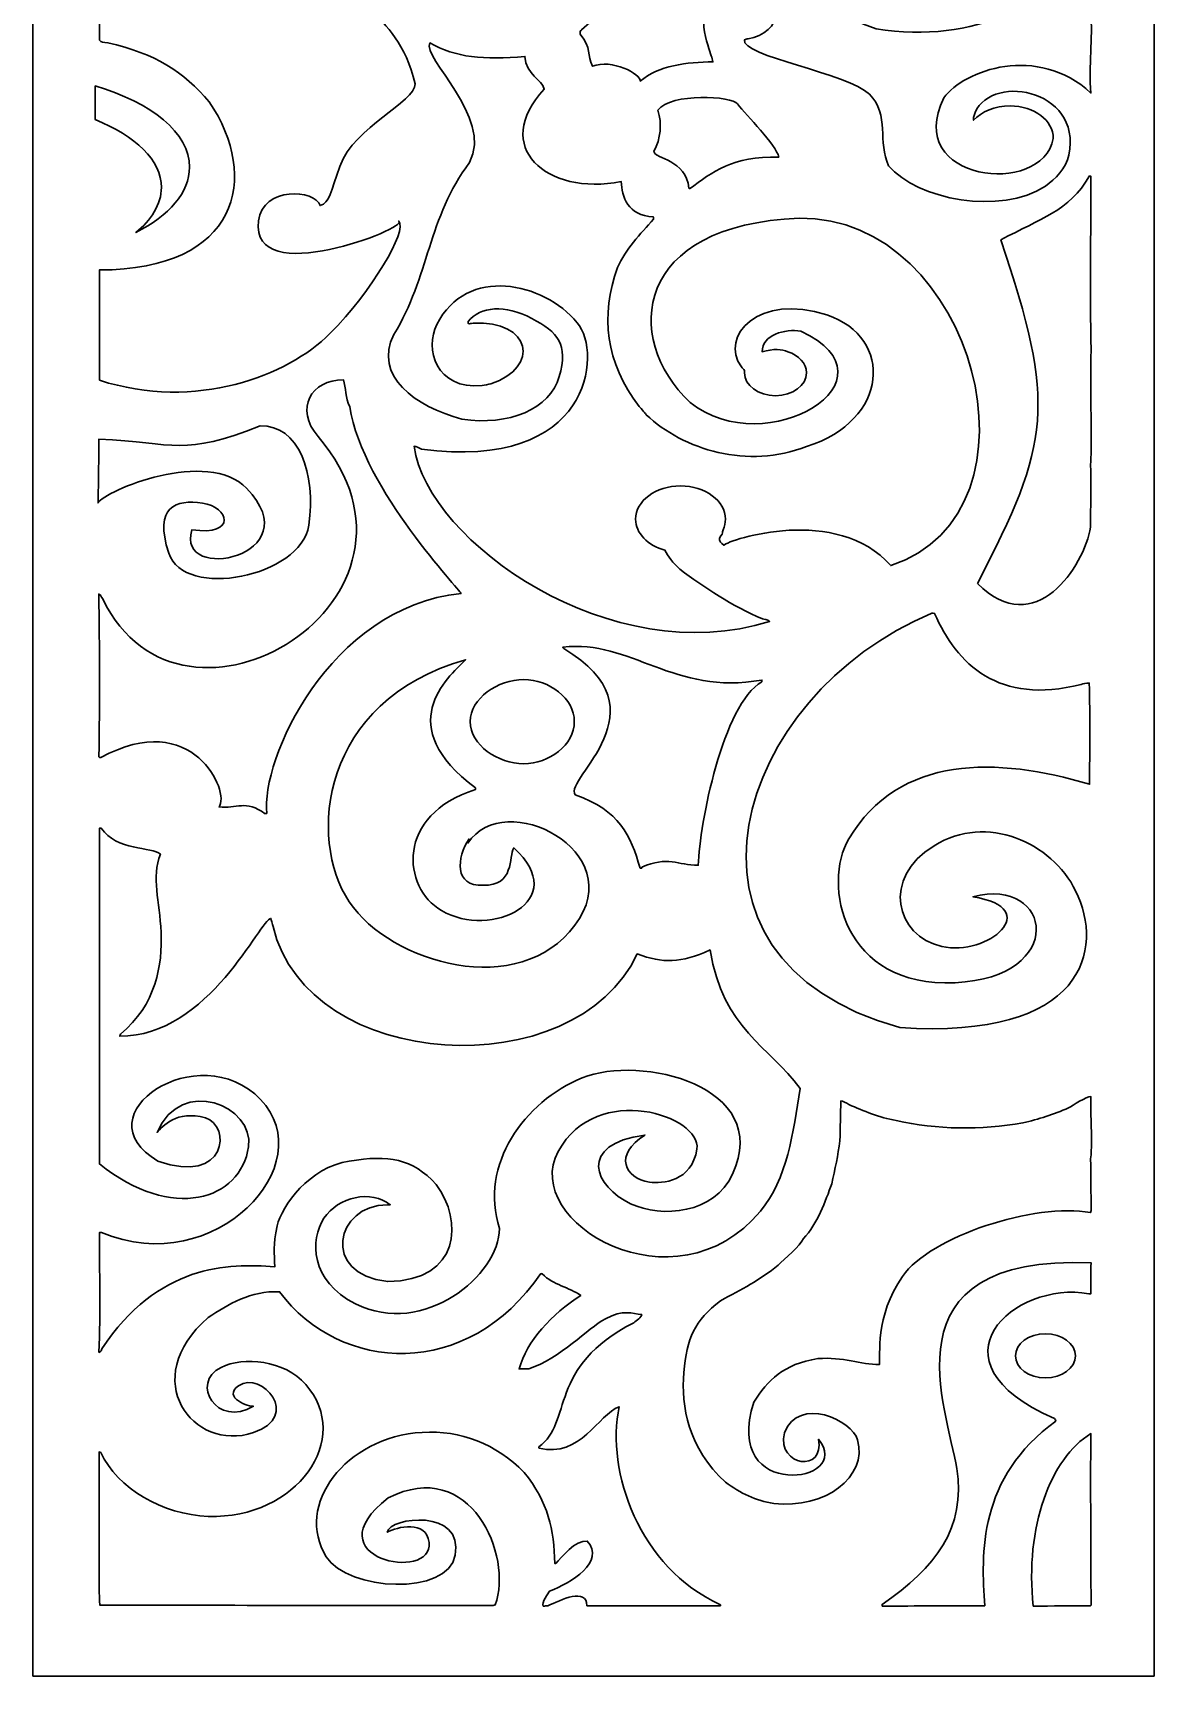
# Model space of a CAD drawing. Header units: centimetres. Extents: x 20.9 to 27, y -8.4 to 8.4.
# Drawn here: x 20.87 to 27, y -8.45 to 0.54 of the extents above; entities that cross this region are included whole.
import ezdxf

# ---------------------------------------------------------------- set-up
doc = ezdxf.new("R2010")
doc.units = ezdxf.units.CM
doc.header["$MEASUREMENT"] = 0
doc.layers.add('layer 1', color=7, linetype='Continuous')

msp = doc.modelspace()

# ---------------------------------------------------------------- linework, layer by layer
at = {"layer": 'layer 1', "color": 250, "lineweight": 30}
for points, knots in [([(20.87366, 8.40077), (20.87366, 8.40077), (26.99977, 8.40077), (26.99977, 8.40077), (26.99977, 8.40077), (26.99977, 8.40077), (26.99977, -8.44603), (26.99977, -8.44603), (26.99977, -8.44603), (26.99977, -8.44603), (20.87366, -8.44603), (20.87366, -8.44603), (20.87366, -8.44603), (20.87366, -8.44603), (20.87366, 8.40077), (20.87366, 8.40077)], [0, 0, 0, 0, 0.2, 0.2, 0.2, 0.2, 0.4, 0.4, 0.4, 0.4, 0.6, 0.6, 0.6, 0.6, 1, 1, 1, 1]), ([(26.44878, -0.04174), (26.44878, 0.05617), (26.34539, 0.13604), (26.21276, 0.13604), (26.21276, 0.13604), (26.12986, 0.13604), (26.05653, 0.10484), (26.01319, 0.05753), (26.01319, 0.05753), (26.01315, 0.06326), (26.01349, 0.06966), (26.01398, 0.07737), (26.01398, 0.07737), (26.08276, 0.32167), (26.60939, 0.2375), (26.5341, -0.13286), (26.5341, -0.13286), (26.51982, -0.2031), (26.46107, -0.26536), (26.40582, -0.30209), (26.40582, -0.30209), (26.16311, -0.46335), (25.70453, -0.37783), (25.54909, -0.19066), (25.54909, -0.19066), (25.48629, -0.06342), (25.55751, 0.08647), (25.44381, 0.19995), (25.44381, 0.19995), (25.33013, 0.31342), (24.73735, 0.40977), (24.76174, 0.49729), (24.76174, 0.49729), (24.7684, 0.49918), (24.77482, 0.50117), (24.78103, 0.50323), (24.78103, 0.50323), (24.86854, 0.51713), (24.93448, 0.57476), (24.93448, 0.64342), (24.93448, 0.64342), (24.93448, 0.7224), (24.84723, 0.7868), (24.74026, 0.7868), (24.74026, 0.7868), (24.51411, 0.7868), (24.52074, 0.58212), (24.56126, 0.47031), (24.56126, 0.47031), (24.5788, 0.40991), (24.58352, 0.40228), (24.5896, 0.37648), (24.5896, 0.37648), (24.44857, 0.37648), (24.28983, 0.35638), (24.19218, 0.2715), (24.19218, 0.2715), (24.19802, 0.30963), (24.03434, 0.3953), (23.93173, 0.35301), (23.93173, 0.35301), (23.89749, 0.41419), (23.92974, 0.45053), (23.86358, 0.52896), (23.86358, 0.52896), (23.86358, 0.54421), (23.86425, 0.54421), (23.87033, 0.55242), (23.87033, 0.55242), (24.14016, 0.77346), (24.11895, 0.88025), (24.12714, 1.30557), (24.12714, 1.30557), (24.13533, 1.73089), (25.07734, 2.4445), (25.71506, 2.09373), (25.71506, 2.09373), (26.21478, 1.81887), (26.33803, 1.37864), (25.92829, 1.03393), (25.92829, 1.03393), (25.7059, 0.88646), (25.27311, 0.96216), (25.20227, 1.16238), (25.20227, 1.16238), (25.13143, 1.36259), (25.1933, 1.61178), (25.4615, 1.61178), (25.4615, 1.61178), (25.65217, 1.58432), (25.77088, 1.42575), (25.6, 1.30291), (25.6, 1.30291), (25.5784, 1.29998), (25.56932, 1.2832), (25.54774, 1.27967), (25.54774, 1.27967), (25.54774, 1.27851), (25.54841, 1.27734), (25.54909, 1.27557), (25.54909, 1.27557), (25.76169, 1.25123), (25.84424, 1.52992), (25.72114, 1.65973), (25.72114, 1.65973), (25.59476, 1.76212), (25.44882, 1.79407), (25.27311, 1.75239), (25.27311, 1.75239), (24.98088, 1.65915), (24.86271, 1.46015), (24.88042, 1.19757), (24.88042, 1.19757), (24.89811, 0.93499), (25.10292, 0.68681), (25.48026, 0.55771), (25.48026, 0.55771), (26.02691, 0.47309), (26.4397, 0.68606), (26.64757, 1.04742), (26.64757, 1.04742), (26.65026, 1.04742), (26.65296, 1.04742), (26.65633, 1.04742), (26.65633, 1.04742), (26.64621, 0.9178), (26.65836, 0.78527), (26.65296, 0.64861), (26.65296, 0.64861), (26.66577, 0.50492), (26.64149, 0.35478), (26.6543, 0.20639), (26.6543, 0.20639), (26.36418, 0.47608), (25.95873, 0.33226), (25.85166, 0.18001), (25.85166, 0.18001), (25.62145, -0.27523), (26.39013, -0.3667), (26.44878, -0.04174)], [0, 0, 0, 0, 0.0277778, 0.0277778, 0.0277778, 0.0277778, 0.0555556, 0.0555556, 0.0555556, 0.0555556, 0.0833333, 0.0833333, 0.0833333, 0.0833333, 0.1111111, 0.1111111, 0.1111111, 0.1111111, 0.1388889, 0.1388889, 0.1388889, 0.1388889, 0.1666667, 0.1666667, 0.1666667, 0.1666667, 0.1944444, 0.1944444, 0.1944444, 0.1944444, 0.2222222, 0.2222222, 0.2222222, 0.2222222, 0.25, 0.25, 0.25, 0.25, 0.2777778, 0.2777778, 0.2777778, 0.2777778, 0.3055556, 0.3055556, 0.3055556, 0.3055556, 0.3333333, 0.3333333, 0.3333333, 0.3333333, 0.3611111, 0.3611111, 0.3611111, 0.3611111, 0.3888889, 0.3888889, 0.3888889, 0.3888889, 0.4166667, 0.4166667, 0.4166667, 0.4166667, 0.4444444, 0.4444444, 0.4444444, 0.4444444, 0.4722222, 0.4722222, 0.4722222, 0.4722222, 0.5, 0.5, 0.5, 0.5, 0.5277778, 0.5277778, 0.5277778, 0.5277778, 0.5555556, 0.5555556, 0.5555556, 0.5555556, 0.5833333, 0.5833333, 0.5833333, 0.5833333, 0.6111111, 0.6111111, 0.6111111, 0.6111111, 0.6388889, 0.6388889, 0.6388889, 0.6388889, 0.6666667, 0.6666667, 0.6666667, 0.6666667, 0.6944444, 0.6944444, 0.6944444, 0.6944444, 0.7222222, 0.7222222, 0.7222222, 0.7222222, 0.75, 0.75, 0.75, 0.75, 0.7777778, 0.7777778, 0.7777778, 0.7777778, 0.8055556, 0.8055556, 0.8055556, 0.8055556, 0.8333333, 0.8333333, 0.8333333, 0.8333333, 0.8611111, 0.8611111, 0.8611111, 0.8611111, 0.8888889, 0.8888889, 0.8888889, 0.8888889, 0.9166667, 0.9166667, 0.9166667, 0.9166667, 0.9444444, 0.9444444, 0.9444444, 0.9444444, 1, 1, 1, 1]), ([(21.23749, -1.36365), (21.23749, -1.16248), (21.23749, -0.96131), (21.23749, -0.76074), (21.23749, -0.76074), (21.99761, -0.76074), (22.11794, -0.25533), (21.83733, 0.15771), (21.83733, 0.15771), (21.69703, 0.32487), (21.54457, 0.42038), (21.28337, 0.48146), (21.28337, 0.48146), (21.25771, 0.48264), (21.24626, 0.48204), (21.2368, 0.49612), (21.2368, 0.49612), (21.2368, 0.63043), (21.2368, 0.76474), (21.23749, 0.89904), (21.23749, 0.89904), (21.71693, 0.86766), (22.03604, 0.67998), (22.53433, 1.05916), (22.53433, 1.05916), (22.53838, 1.05916), (22.54309, 1.05916), (22.54784, 1.05916), (22.54784, 1.05916), (22.54896, 0.64729), (22.85679, 0.69375), (22.96212, 0.25742), (22.96212, 0.25742), (22.96212, 0.15312), (22.63088, 0.02676), (22.55109, -0.19433), (22.55109, -0.19433), (22.50045, -0.33466), (22.49604, -0.39401), (22.4431, -0.4086), (22.4431, -0.4086), (22.41652, -0.32205), (22.13019, -0.29987), (22.10598, -0.49222), (22.10598, -0.49222), (22.05816, -0.87218), (22.93264, -0.53016), (22.87306, -0.49387), (22.87306, -0.49387), (22.92111, -0.54474), (22.72699, -0.8764), (22.49654, -1.10848), (22.49654, -1.10848), (22.26609, -1.34056), (21.76401, -1.53266), (21.23749, -1.36365)], [0, 0, 0, 0, 0.0666667, 0.0666667, 0.0666667, 0.0666667, 0.1333333, 0.1333333, 0.1333333, 0.1333333, 0.2, 0.2, 0.2, 0.2, 0.2666667, 0.2666667, 0.2666667, 0.2666667, 0.3333333, 0.3333333, 0.3333333, 0.3333333, 0.4, 0.4, 0.4, 0.4, 0.4666667, 0.4666667, 0.4666667, 0.4666667, 0.5333333, 0.5333333, 0.5333333, 0.5333333, 0.6, 0.6, 0.6, 0.6, 0.6666667, 0.6666667, 0.6666667, 0.6666667, 0.7333333, 0.7333333, 0.7333333, 0.7333333, 0.8, 0.8, 0.8, 0.8, 0.8666667, 0.8666667, 0.8666667, 0.8666667, 1, 1, 1, 1]), ([(24.64429, -2.18123), (24.65291, -2.16276), (24.6576, -2.14298), (24.6576, -2.12239), (24.6576, -2.12239), (24.6576, -2.02258), (24.54735, -1.94118), (24.41215, -1.94118), (24.41215, -1.94118), (24.27696, -1.94118), (24.1667, -2.02258), (24.1667, -2.12239), (24.1667, -2.12239), (24.1667, -2.20021), (24.23372, -2.26683), (24.32732, -2.29242), (24.32732, -2.29242), (24.3441, -2.32606), (24.37049, -2.36107), (24.40876, -2.39646), (24.40876, -2.39646), (24.5417, -2.49674), (24.69554, -2.59704), (24.85949, -2.668), (24.85949, -2.668), (24.86693, -2.66918), (24.88918, -2.6686), (24.89862, -2.6815), (24.89862, -2.6815), (24.04113, -2.95587), (23.03009, -2.25132), (22.95606, -1.72434), (22.95606, -1.72434), (22.96819, -1.72434), (22.98101, -1.73196), (22.9972, -1.73959), (22.9972, -1.73959), (23.92325, -1.86364), (23.98792, -1.21575), (23.84832, -1.04901), (23.84832, -1.04901), (23.6614, -0.82576), (23.24403, -0.73549), (23.08074, -1.05882), (23.08074, -1.05882), (23.01443, -1.19014), (23.07555, -1.41778), (23.32827, -1.39207), (23.32827, -1.39207), (23.3438, -1.38914), (23.35999, -1.38621), (23.37618, -1.38327), (23.37618, -1.38327), (23.64861, -1.28951), (23.59613, -1.03766), (23.27947, -1.05055), (23.27947, -1.05055), (23.26394, -1.05465), (23.26394, -1.05465), (23.25248, -1.05406), (23.25248, -1.05406), (23.25248, -1.04996), (23.25248, -1.04643), (23.25248, -1.04292), (23.25248, -1.04292), (23.31751, -0.95839), (23.4539, -0.94855), (23.59889, -1.02545), (23.59889, -1.02545), (23.74389, -1.10235), (23.79969, -1.16628), (23.75001, -1.3432), (23.75001, -1.3432), (23.70034, -1.52011), (23.47376, -1.61517), (23.21811, -1.57578), (23.21811, -1.57578), (22.96209, -1.50889), (22.73136, -1.33779), (22.84588, -1.1138), (22.84588, -1.1138), (23.03921, -0.79779), (23.03206, -0.47433), (23.25968, -0.17365), (23.25968, -0.17365), (23.39068, 0.07804), (22.99588, 0.39755), (23.04314, 0.48028), (23.04314, 0.48028), (23.18212, 0.39948), (23.33894, 0.38668), (23.56197, 0.40639), (23.56197, 0.40639), (23.56829, 0.30313), (23.65756, 0.28201), (23.66791, 0.2281), (23.66791, 0.2281), (23.3755, -0.08568), (23.67738, -0.35793), (24.08826, -0.27746), (24.08826, -0.27746), (24.09013, -0.36026), (24.12415, -0.46337), (24.26301, -0.47042), (24.26301, -0.47042), (24.26572, -0.47335), (24.26572, -0.47335), (24.26505, -0.48214), (24.26505, -0.48214), (24.19218, -0.56485), (24.11206, -0.64695), (24.06819, -0.74724), (24.06819, -0.74724), (23.97293, -1.00923), (24.00191, -1.2657), (24.18609, -1.50676), (24.18609, -1.50676), (24.21781, -1.54194), (24.21781, -1.54194), (24.22456, -1.55191), (24.22456, -1.55191), (24.42704, -1.74324), (24.78037, -1.85258), (25.10074, -1.72502), (25.10074, -1.72502), (25.55109, -1.58657), (25.58103, -1.12888), (25.21093, -1.00633), (25.21093, -1.00633), (24.84084, -0.88378), (24.62087, -1.12426), (24.74519, -1.29008), (24.74519, -1.29008), (24.75062, -1.29734), (24.75646, -1.30402), (24.7626, -1.31019), (24.7626, -1.31019), (24.76206, -1.31427), (24.76177, -1.31842), (24.76177, -1.32261), (24.76177, -1.32261), (24.76177, -1.39156), (24.83793, -1.44779), (24.93132, -1.44779), (24.93132, -1.44779), (25.02471, -1.44779), (25.10087, -1.39156), (25.10087, -1.32261), (25.10087, -1.32261), (25.10087, -1.27108), (25.05833, -1.22666), (24.99785, -1.2075), (24.99785, -1.2075), (24.96671, -1.19346), (24.92072, -1.19018), (24.85784, -1.2075), (24.85784, -1.2075), (24.85784, -1.11602), (24.9825, -1.07974), (25.06954, -1.09557), (25.06954, -1.09557), (25.6342, -1.35744), (24.884, -1.8162), (24.4641, -1.4854), (24.4641, -1.4854), (24.09103, -1.12816), (24.16129, -0.51078), (25.06063, -0.47834), (25.06063, -0.47834), (26.01507, -0.46216), (26.44967, -2.08237), (25.56123, -2.37652), (25.56123, -2.37652), (25.26563, -2.04216), (24.67758, -2.23338), (24.6483, -2.26567), (24.6483, -2.26567), (24.61794, -2.23694), (24.61794, -2.234), (24.63953, -2.20408), (24.63953, -2.20408), (24.64142, -2.19603), (24.643, -2.18848), (24.64429, -2.18123)], [0, 0, 0, 0, 0.0212766, 0.0212766, 0.0212766, 0.0212766, 0.0425532, 0.0425532, 0.0425532, 0.0425532, 0.0638298, 0.0638298, 0.0638298, 0.0638298, 0.0851064, 0.0851064, 0.0851064, 0.0851064, 0.106383, 0.106383, 0.106383, 0.106383, 0.1276596, 0.1276596, 0.1276596, 0.1276596, 0.1489362, 0.1489362, 0.1489362, 0.1489362, 0.1702128, 0.1702128, 0.1702128, 0.1702128, 0.1914894, 0.1914894, 0.1914894, 0.1914894, 0.212766, 0.212766, 0.212766, 0.212766, 0.2340426, 0.2340426, 0.2340426, 0.2340426, 0.2553191, 0.2553191, 0.2553191, 0.2553191, 0.2765957, 0.2765957, 0.2765957, 0.2765957, 0.2978723, 0.2978723, 0.2978723, 0.2978723, 0.3191489, 0.3191489, 0.3191489, 0.3191489, 0.3404255, 0.3404255, 0.3404255, 0.3404255, 0.3617021, 0.3617021, 0.3617021, 0.3617021, 0.3829787, 0.3829787, 0.3829787, 0.3829787, 0.4042553, 0.4042553, 0.4042553, 0.4042553, 0.4255319, 0.4255319, 0.4255319, 0.4255319, 0.4468085, 0.4468085, 0.4468085, 0.4468085, 0.4680851, 0.4680851, 0.4680851, 0.4680851, 0.4893617, 0.4893617, 0.4893617, 0.4893617, 0.5106383, 0.5106383, 0.5106383, 0.5106383, 0.5319149, 0.5319149, 0.5319149, 0.5319149, 0.5531915, 0.5531915, 0.5531915, 0.5531915, 0.5744681, 0.5744681, 0.5744681, 0.5744681, 0.5957447, 0.5957447, 0.5957447, 0.5957447, 0.6170213, 0.6170213, 0.6170213, 0.6170213, 0.6382979, 0.6382979, 0.6382979, 0.6382979, 0.6595745, 0.6595745, 0.6595745, 0.6595745, 0.6808511, 0.6808511, 0.6808511, 0.6808511, 0.7021277, 0.7021277, 0.7021277, 0.7021277, 0.7234043, 0.7234043, 0.7234043, 0.7234043, 0.7446809, 0.7446809, 0.7446809, 0.7446809, 0.7659574, 0.7659574, 0.7659574, 0.7659574, 0.787234, 0.787234, 0.787234, 0.787234, 0.8085106, 0.8085106, 0.8085106, 0.8085106, 0.8297872, 0.8297872, 0.8297872, 0.8297872, 0.8510638, 0.8510638, 0.8510638, 0.8510638, 0.8723404, 0.8723404, 0.8723404, 0.8723404, 0.893617, 0.893617, 0.893617, 0.893617, 0.9148936, 0.9148936, 0.9148936, 0.9148936, 0.9361702, 0.9361702, 0.9361702, 0.9361702, 0.9574468, 0.9574468, 0.9574468, 0.9574468, 1, 1, 1, 1]), ([(21.43632, -0.55605), (21.61856, -0.46296), (21.72973, -0.33695), (21.72973, -0.19899), (21.72973, -0.19899), (21.72973, -0.01131), (21.52284, 0.15369), (21.214, 0.24513), (21.214, 0.24513), (21.214, 0.24513), (21.214, 0.06101), (21.214, 0.06101), (21.214, 0.06101), (21.43486, -0.02746), (21.57597, -0.16104), (21.57597, -0.31007), (21.57597, -0.31007), (21.57595, -0.39978), (21.51922, -0.49351), (21.43594, -0.55593), (21.43594, -0.55593), (21.4359, -0.55596), (21.43598, -0.5562), (21.43632, -0.55605)], [0, 0, 0, 0, 0.1428571, 0.1428571, 0.1428571, 0.1428571, 0.2857143, 0.2857143, 0.2857143, 0.2857143, 0.4285714, 0.4285714, 0.4285714, 0.4285714, 0.5714286, 0.5714286, 0.5714286, 0.5714286, 0.7142857, 0.7142857, 0.7142857, 0.7142857, 1, 1, 1, 1]), ([(24.4614, -0.31734), (24.46005, -0.31559), (24.4587, -0.31441), (24.45735, -0.31324), (24.45735, -0.31324), (24.44437, -0.15641), (24.27154, -0.15414), (24.2664, -0.11383), (24.2664, -0.11383), (24.30486, -0.04286), (24.3116, 0.03982), (24.28867, 0.11197), (24.28867, 0.11197), (24.35859, 0.20946), (24.698, 0.19037), (24.72321, 0.14657), (24.72321, 0.14657), (24.77339, 0.08293), (24.93427, -0.07538), (24.94924, -0.14374), (24.94924, -0.14374), (24.69458, -0.13751), (24.5874, -0.22463), (24.4614, -0.31734)], [0, 0, 0, 0, 0.1428571, 0.1428571, 0.1428571, 0.1428571, 0.2857143, 0.2857143, 0.2857143, 0.2857143, 0.4285714, 0.4285714, 0.4285714, 0.4285714, 0.5714286, 0.5714286, 0.5714286, 0.5714286, 0.7142857, 0.7142857, 0.7142857, 0.7142857, 1, 1, 1, 1]), ([(26.03422, -2.47387), (26.43349, -1.70663), (26.46551, -1.4989), (26.16309, -0.59652), (26.16309, -0.59652), (26.38094, -0.47681), (26.53172, -0.4415), (26.64757, -0.24696), (26.64757, -0.24696), (26.64959, -0.24696), (26.6516, -0.24756), (26.6543, -0.24813), (26.6543, -0.24813), (26.6543, -0.56132), (26.64891, -0.87979), (26.65498, -1.19884), (26.65498, -1.19884), (26.64959, -1.4094), (26.66038, -1.62171), (26.65296, -1.83636), (26.65296, -1.83636), (26.65498, -1.89677), (26.65296, -1.90674), (26.65296, -2.16655), (26.65296, -2.16655), (26.61617, -2.37938), (26.3514, -2.79096), (26.03422, -2.47387)], [0, 0, 0, 0, 0.125, 0.125, 0.125, 0.125, 0.25, 0.25, 0.25, 0.25, 0.375, 0.375, 0.375, 0.375, 0.5, 0.5, 0.5, 0.5, 0.625, 0.625, 0.625, 0.625, 0.75, 0.75, 0.75, 0.75, 1, 1, 1, 1]), ([(22.1423, -3.7325), (22.0348, -3.65443), (21.98787, -3.70608), (21.89062, -3.69554), (21.89062, -3.69554), (21.95414, -3.61481), (21.74641, -3.1504), (21.2449, -3.42575), (21.2449, -3.42575), (21.2368, -3.42517), (21.2368, -3.42517), (21.23412, -3.42223), (21.23412, -3.42223), (21.2395, -3.12194), (21.23883, -2.82811), (21.23343, -2.53253), (21.23343, -2.53253), (21.24895, -2.5378), (21.24356, -2.54367), (21.25569, -2.55833), (21.25569, -2.55833), (21.68913, -3.4662), (23.1873, -2.55467), (22.43178, -1.67097), (22.43178, -1.67097), (22.30123, -1.51827), (22.39416, -1.36071), (22.5701, -1.36071), (22.5701, -1.36071), (22.5836, -1.40529), (22.58157, -1.45924), (22.60451, -1.50793), (22.60451, -1.50793), (22.68103, -1.96816), (23.21313, -2.51328), (23.21313, -2.52842), (23.21313, -2.52842), (22.4866, -2.60668), (22.11849, -3.44155), (22.15176, -3.73073), (22.15176, -3.73073), (22.14838, -3.73132), (22.14501, -3.73191), (22.1423, -3.7325)], [0, 0, 0, 0, 0.0833333, 0.0833333, 0.0833333, 0.0833333, 0.1666667, 0.1666667, 0.1666667, 0.1666667, 0.25, 0.25, 0.25, 0.25, 0.3333333, 0.3333333, 0.3333333, 0.3333333, 0.4166667, 0.4166667, 0.4166667, 0.4166667, 0.5, 0.5, 0.5, 0.5, 0.5833333, 0.5833333, 0.5833333, 0.5833333, 0.6666667, 0.6666667, 0.6666667, 0.6666667, 0.75, 0.75, 0.75, 0.75, 0.8333333, 0.8333333, 0.8333333, 0.8333333, 1, 1, 1, 1]), ([(21.61587, -2.3079), (21.5323, -2.05109), (21.65567, -2.01463), (21.8002, -2.03459), (21.8002, -2.03459), (21.94474, -2.05455), (21.99273, -2.21739), (21.74228, -2.18069), (21.74228, -2.18069), (21.64941, -2.48017), (22.39853, -2.32688), (22.04171, -1.95408), (22.04171, -1.95408), (21.82929, -1.73214), (21.26436, -1.96793), (21.22988, -2.03362), (21.22988, -2.03362), (21.23242, -1.91613), (21.23356, -1.80059), (21.23424, -1.68504), (21.23424, -1.68504), (21.65978, -1.70675), (21.69014, -1.77935), (22.11576, -1.61328), (22.11576, -1.61328), (22.32507, -1.60538), (22.42294, -1.87256), (22.38086, -2.15617), (22.38086, -2.15617), (22.33876, -2.43978), (21.69944, -2.56471), (21.61587, -2.3079)], [0, 0, 0, 0, 0.1111111, 0.1111111, 0.1111111, 0.1111111, 0.2222222, 0.2222222, 0.2222222, 0.2222222, 0.3333333, 0.3333333, 0.3333333, 0.3333333, 0.4444444, 0.4444444, 0.4444444, 0.4444444, 0.5555556, 0.5555556, 0.5555556, 0.5555556, 0.6666667, 0.6666667, 0.6666667, 0.6666667, 0.7777778, 0.7777778, 0.7777778, 0.7777778, 1, 1, 1, 1]), ([(25.60995, -4.90174), (24.25213, -4.52251), (24.71072, -3.08304), (25.78592, -2.63692), (25.78592, -2.63692), (25.79064, -2.63692), (25.79537, -2.63692), (25.80008, -2.63751), (25.80008, -2.63751), (25.92205, -2.91559), (26.15034, -3.14052), (26.60033, -3.02576), (26.60033, -3.02576), (26.61248, -3.02049), (26.62732, -3.01815), (26.64555, -3.01873), (26.64555, -3.01873), (26.65026, -3.19936), (26.64757, -3.38587), (26.64689, -3.57121), (26.64689, -3.57121), (26.14386, -3.42088), (25.60482, -3.40826), (25.33192, -3.86987), (25.33192, -3.86987), (25.18632, -4.11615), (25.29562, -4.68398), (25.91211, -4.65599), (25.91211, -4.65599), (26.52859, -4.62799), (26.44679, -4.07346), (26.00993, -4.18644), (26.00993, -4.18644), (26.40198, -4.2497), (26.09108, -4.51594), (25.83921, -4.45829), (25.83921, -4.45829), (25.58735, -4.40065), (25.50842, -4.08465), (25.79738, -3.90729), (25.79738, -3.90729), (26.08633, -3.72991), (26.43955, -3.8881), (26.571, -4.15414), (26.571, -4.15414), (26.72862, -4.47308), (26.62237, -4.96803), (25.60995, -4.90174)], [0, 0, 0, 0, 0.0769231, 0.0769231, 0.0769231, 0.0769231, 0.1538462, 0.1538462, 0.1538462, 0.1538462, 0.2307692, 0.2307692, 0.2307692, 0.2307692, 0.3076923, 0.3076923, 0.3076923, 0.3076923, 0.3846154, 0.3846154, 0.3846154, 0.3846154, 0.4615385, 0.4615385, 0.4615385, 0.4615385, 0.5384615, 0.5384615, 0.5384615, 0.5384615, 0.6153846, 0.6153846, 0.6153846, 0.6153846, 0.6923077, 0.6923077, 0.6923077, 0.6923077, 0.7692308, 0.7692308, 0.7692308, 0.7692308, 0.8461538, 0.8461538, 0.8461538, 0.8461538, 1, 1, 1, 1]), ([(24.19149, -4.02984), (24.13899, -3.85271), (24.07907, -3.71396), (23.83659, -3.62868), (23.83659, -3.62868), (23.76948, -3.54329), (24.34267, -3.16696), (23.77451, -2.82988), (23.77451, -2.82988), (23.77249, -2.82694), (23.77046, -2.8246), (23.76911, -2.82226), (23.76911, -2.82226), (24.1415, -2.778), (24.3748, -3.08943), (24.8568, -3.00171), (24.8568, -3.00171), (24.8568, -3.00466), (24.8568, -3.00759), (24.8568, -3.01111), (24.8568, -3.01111), (24.64162, -3.13578), (24.51736, -3.78725), (24.50864, -4.014), (24.50864, -4.014), (24.39805, -4.014), (24.34069, -3.96199), (24.20162, -4.02515), (24.20162, -4.02515), (24.20094, -4.02633), (24.20028, -4.02808), (24.20028, -4.02984), (24.20028, -4.02984), (24.1969, -4.02984), (24.1942, -4.02984), (24.19149, -4.02984)], [0, 0, 0, 0, 0.1, 0.1, 0.1, 0.1, 0.2, 0.2, 0.2, 0.2, 0.3, 0.3, 0.3, 0.3, 0.4, 0.4, 0.4, 0.4, 0.5, 0.5, 0.5, 0.5, 0.6, 0.6, 0.6, 0.6, 0.7, 0.7, 0.7, 0.7, 0.8, 0.8, 0.8, 0.8, 1, 1, 1, 1]), ([(22.60181, -4.21341), (22.37252, -3.87214), (22.44541, -3.11491), (23.23809, -2.89146), (23.23809, -2.89146), (23.13597, -2.9921), (22.83621, -3.25285), (23.29207, -3.59114), (23.29207, -3.59114), (23.2914, -3.59408), (23.2914, -3.59701), (23.2914, -3.60053), (23.2914, -3.60053), (22.85316, -3.73976), (22.89258, -4.13637), (23.10536, -4.26128), (23.10536, -4.26128), (23.37894, -4.42187), (23.81846, -4.20705), (23.50134, -3.9192), (23.50134, -3.9192), (23.47287, -3.96633), (23.50574, -4.1302), (23.33361, -4.12323), (23.33361, -4.12323), (23.17436, -4.1332), (23.1889, -3.96971), (23.25706, -3.8706), (23.25706, -3.8706), (23.25841, -3.8706), (23.24956, -3.89319), (23.25091, -3.89319), (23.25091, -3.89319), (23.44865, -3.58863), (24.13948, -3.93479), (23.83524, -4.3423), (23.83524, -4.3423), (23.53101, -4.7498), (22.8311, -4.55469), (22.60181, -4.21341)], [0, 0, 0, 0, 0.0909091, 0.0909091, 0.0909091, 0.0909091, 0.1818182, 0.1818182, 0.1818182, 0.1818182, 0.2727273, 0.2727273, 0.2727273, 0.2727273, 0.3636364, 0.3636364, 0.3636364, 0.3636364, 0.4545455, 0.4545455, 0.4545455, 0.4545455, 0.5454545, 0.5454545, 0.5454545, 0.5454545, 0.6363636, 0.6363636, 0.6363636, 0.6363636, 0.7272727, 0.7272727, 0.7272727, 0.7272727, 0.8181818, 0.8181818, 0.8181818, 0.8181818, 1, 1, 1, 1]), ([(23.55514, -3.45939), (23.69476, -3.45939), (23.83195, -3.35598), (23.83195, -3.2292), (23.83195, -3.2292), (23.83195, -3.10241), (23.69476, -2.99901), (23.55514, -2.99901), (23.55514, -2.99901), (23.41551, -2.99901), (23.2628, -3.10241), (23.2628, -3.2292), (23.2628, -3.2292), (23.2628, -3.35598), (23.41551, -3.45939), (23.55514, -3.45939)], [0, 0, 0, 0, 0.2, 0.2, 0.2, 0.2, 0.4, 0.4, 0.4, 0.4, 0.6, 0.6, 0.6, 0.6, 1, 1, 1, 1]), ([(21.23343, -6.67668), (21.2449, -6.45616), (21.2368, -6.23506), (21.23749, -6.02157), (21.23749, -6.02157), (21.24085, -6.02157), (21.24422, -6.02157), (21.24827, -6.02157), (21.24827, -6.02157), (21.87517, -6.28198), (22.45386, -5.64497), (22.11798, -5.29412), (22.11798, -5.29412), (21.7821, -4.94329), (21.12485, -5.38056), (21.55686, -5.63062), (21.55686, -5.63062), (21.9354, -5.7675), (21.95787, -5.43478), (21.81641, -5.39483), (21.81641, -5.39483), (21.65874, -5.3503), (21.58029, -5.44182), (21.55248, -5.47471), (21.55248, -5.47471), (21.68494, -5.16184), (22.08427, -5.33096), (22.05196, -5.55243), (22.05196, -5.55243), (22.00933, -5.84479), (21.63491, -5.9645), (21.2368, -5.64681), (21.2368, -5.64681), (21.2368, -5.03509), (21.2368, -4.42338), (21.23749, -3.81225), (21.23749, -3.81225), (21.24085, -3.81225), (21.24422, -3.81225), (21.24761, -3.81225), (21.24761, -3.81225), (21.32887, -3.9338), (21.52528, -3.91404), (21.57013, -3.953), (21.57013, -3.953), (21.52087, -4.08263), (21.56605, -4.20839), (21.57418, -4.38174), (21.57418, -4.38174), (21.58232, -4.55509), (21.54734, -4.77825), (21.35218, -4.93656), (21.35218, -4.93656), (21.35083, -4.94066), (21.34949, -4.94476), (21.34814, -4.94888), (21.34814, -4.94888), (21.83708, -4.94888), (22.11904, -4.3049), (22.17402, -4.3049), (22.17402, -4.3049), (22.17673, -4.30959), (22.18145, -4.33658), (22.18617, -4.34831), (22.18617, -4.34831), (22.37424, -5.14713), (23.83596, -5.22667), (24.1753, -4.49903), (24.1753, -4.49903), (24.3179, -4.55179), (24.41051, -4.55001), (24.5734, -4.47734), (24.5734, -4.47734), (24.64514, -4.91071), (24.89745, -5.00414), (25.06553, -5.23391), (25.06553, -5.23391), (25.02886, -5.47656), (24.99347, -5.72999), (24.8491, -5.90399), (24.8491, -5.90399), (24.38407, -6.46445), (23.53244, -5.96412), (23.74434, -5.57777), (23.74434, -5.57777), (23.95623, -5.19142), (24.52936, -5.38606), (24.50172, -5.56509), (24.50172, -5.56509), (24.47409, -5.74412), (24.31139, -5.7558), (24.24248, -5.74562), (24.24248, -5.74562), (24.10634, -5.72548), (24.04565, -5.59551), (24.21803, -5.48887), (24.21803, -5.48887), (23.84335, -5.53862), (23.94333, -5.77305), (24.13937, -5.86421), (24.13937, -5.86421), (24.31234, -5.94464), (24.59695, -5.91883), (24.69598, -5.70212), (24.69598, -5.70212), (24.91735, -5.21766), (24.19079, -5.04777), (23.8745, -5.17647), (23.8745, -5.17647), (23.5582, -5.30518), (23.31136, -5.65117), (23.42297, -5.9987), (23.42297, -5.9987), (23.42297, -6.25449), (23.00776, -6.59757), (22.63716, -6.41131), (22.63716, -6.41131), (22.38893, -6.28655), (22.38643, -6.06017), (22.46394, -5.94319), (22.46394, -5.94319), (22.54144, -5.82619), (22.72265, -5.78563), (22.8265, -5.86967), (22.8265, -5.86967), (22.8211, -5.86967), (22.81571, -5.86967), (22.81031, -5.87025), (22.81031, -5.87025), (22.52692, -5.86891), (22.44393, -6.25007), (22.81219, -6.28997), (22.81219, -6.28997), (23.21115, -6.28303), (23.22467, -5.95897), (23.0775, -5.75881), (23.0775, -5.75881), (22.94523, -5.6151), (22.81923, -5.59709), (22.60267, -5.63083), (22.60267, -5.63083), (22.38611, -5.66457), (22.23168, -5.87638), (22.20839, -5.98555), (22.20839, -5.98555), (22.18509, -6.09472), (22.19359, -6.1289), (22.19494, -6.20983), (22.19494, -6.20983), (21.94257, -6.18596), (21.55571, -6.1965), (21.2503, -6.65733), (21.2503, -6.65733), (21.24895, -6.66437), (21.24761, -6.67435), (21.23343, -6.67668)], [0, 0, 0, 0, 0.025, 0.025, 0.025, 0.025, 0.05, 0.05, 0.05, 0.05, 0.075, 0.075, 0.075, 0.075, 0.1, 0.1, 0.1, 0.1, 0.125, 0.125, 0.125, 0.125, 0.15, 0.15, 0.15, 0.15, 0.175, 0.175, 0.175, 0.175, 0.2, 0.2, 0.2, 0.2, 0.225, 0.225, 0.225, 0.225, 0.25, 0.25, 0.25, 0.25, 0.275, 0.275, 0.275, 0.275, 0.3, 0.3, 0.3, 0.3, 0.325, 0.325, 0.325, 0.325, 0.35, 0.35, 0.35, 0.35, 0.375, 0.375, 0.375, 0.375, 0.4, 0.4, 0.4, 0.4, 0.425, 0.425, 0.425, 0.425, 0.45, 0.45, 0.45, 0.45, 0.475, 0.475, 0.475, 0.475, 0.5, 0.5, 0.5, 0.5, 0.525, 0.525, 0.525, 0.525, 0.55, 0.55, 0.55, 0.55, 0.575, 0.575, 0.575, 0.575, 0.6, 0.6, 0.6, 0.6, 0.625, 0.625, 0.625, 0.625, 0.65, 0.65, 0.65, 0.65, 0.675, 0.675, 0.675, 0.675, 0.7, 0.7, 0.7, 0.7, 0.725, 0.725, 0.725, 0.725, 0.75, 0.75, 0.75, 0.75, 0.775, 0.775, 0.775, 0.775, 0.8, 0.8, 0.8, 0.8, 0.825, 0.825, 0.825, 0.825, 0.85, 0.85, 0.85, 0.85, 0.875, 0.875, 0.875, 0.875, 0.9, 0.9, 0.9, 0.9, 0.925, 0.925, 0.925, 0.925, 0.95, 0.95, 0.95, 0.95, 1, 1, 1, 1]), ([(24.92225, -7.50188), (24.82211, -7.48979), (24.74007, -7.4444), (24.65775, -7.38634), (24.65775, -7.38634), (24.45407, -7.19843), (24.41428, -6.9719), (24.43036, -6.78589), (24.43036, -6.78589), (24.44644, -6.59987), (24.48955, -6.50209), (24.63009, -6.39399), (24.63009, -6.39399), (24.74546, -6.33359), (24.84802, -6.27962), (24.94586, -6.19927), (24.94586, -6.19927), (24.97824, -6.1676), (25.06935, -6.09135), (25.08352, -6.05382), (25.08352, -6.05382), (25.15976, -5.97642), (25.20496, -5.84855), (25.23802, -5.75589), (25.23802, -5.75589), (25.25691, -5.67672), (25.27243, -5.59695), (25.28323, -5.51953), (25.28323, -5.51953), (25.28459, -5.4468), (25.2866, -5.37468), (25.28863, -5.30253), (25.28863, -5.30253), (25.29944, -5.30253), (25.31697, -5.31191), (25.3325, -5.32188), (25.3325, -5.32188), (25.41009, -5.3559), (25.49915, -5.39461), (25.59024, -5.40868), (25.59024, -5.40868), (25.81022, -5.4603), (26.05581, -5.46206), (26.28319, -5.42276), (26.28319, -5.42276), (26.36822, -5.40223), (26.44851, -5.37525), (26.53285, -5.34065), (26.53285, -5.34065), (26.55243, -5.32892), (26.63205, -5.27555), (26.6543, -5.27847), (26.6543, -5.27847), (26.64959, -5.38991), (26.66577, -5.50253), (26.65296, -5.61923), (26.65296, -5.61923), (26.65498, -5.71131), (26.65498, -5.80516), (26.65498, -5.90075), (26.65498, -5.90075), (26.65364, -5.90427), (26.65296, -5.90837), (26.65228, -5.91249), (26.65228, -5.91249), (26.34835, -5.85747), (25.77736, -6.04145), (25.62509, -6.26122), (25.62509, -6.26122), (25.47282, -6.48099), (25.50586, -6.69772), (25.49847, -6.74355), (25.49847, -6.74355), (25.39632, -6.74355), (25.29947, -6.69967), (25.16312, -6.7107), (25.16312, -6.7107), (24.97395, -6.74122), (24.88863, -6.82734), (24.81293, -6.94881), (24.81293, -6.94881), (24.63226, -7.4986), (25.37044, -7.39159), (25.16515, -7.15174), (25.16515, -7.15174), (25.20506, -7.33242), (24.93795, -7.3036), (24.9796, -7.11654), (24.9796, -7.11654), (25.0615, -6.91114), (25.34963, -7.04824), (25.37954, -7.15489), (25.37954, -7.15489), (25.43618, -7.35679), (25.19974, -7.53539), (24.92225, -7.50188)], [0, 0, 0, 0, 0.04, 0.04, 0.04, 0.04, 0.08, 0.08, 0.08, 0.08, 0.12, 0.12, 0.12, 0.12, 0.16, 0.16, 0.16, 0.16, 0.2, 0.2, 0.2, 0.2, 0.24, 0.24, 0.24, 0.24, 0.28, 0.28, 0.28, 0.28, 0.32, 0.32, 0.32, 0.32, 0.36, 0.36, 0.36, 0.36, 0.4, 0.4, 0.4, 0.4, 0.44, 0.44, 0.44, 0.44, 0.48, 0.48, 0.48, 0.48, 0.52, 0.52, 0.52, 0.52, 0.56, 0.56, 0.56, 0.56, 0.6, 0.6, 0.6, 0.6, 0.64, 0.64, 0.64, 0.64, 0.68, 0.68, 0.68, 0.68, 0.72, 0.72, 0.72, 0.72, 0.76, 0.76, 0.76, 0.76, 0.8, 0.8, 0.8, 0.8, 0.84, 0.84, 0.84, 0.84, 0.88, 0.88, 0.88, 0.88, 0.92, 0.92, 0.92, 0.92, 1, 1, 1, 1]), ([(25.51398, -8.06315), (25.51332, -8.05963), (25.51332, -8.0567), (25.51332, -8.05377), (25.51332, -8.05377), (25.80907, -7.85377), (25.97163, -7.63228), (25.92154, -7.31127), (25.92154, -7.31127), (25.87145, -6.99026), (25.50761, -6.14202), (26.65498, -6.18638), (26.65498, -6.18638), (26.6543, -6.24268), (26.6543, -6.29956), (26.6543, -6.35646), (26.6543, -6.35646), (26.65026, -6.35586), (26.64689, -6.35586), (26.64352, -6.35586), (26.64352, -6.35586), (26.23447, -6.28243), (25.73834, -6.72561), (26.45458, -7.03796), (26.45458, -7.03796), (26.46066, -7.04383), (26.46066, -7.04383), (26.46269, -7.05204), (26.46269, -7.05204), (26.03743, -7.36116), (26.05444, -7.77931), (26.07403, -8.0614), (26.07403, -8.0614), (25.88713, -8.06198), (25.70022, -8.06257), (25.51398, -8.06315)], [0, 0, 0, 0, 0.1, 0.1, 0.1, 0.1, 0.2, 0.2, 0.2, 0.2, 0.3, 0.3, 0.3, 0.3, 0.4, 0.4, 0.4, 0.4, 0.5, 0.5, 0.5, 0.5, 0.6, 0.6, 0.6, 0.6, 0.7, 0.7, 0.7, 0.7, 0.8, 0.8, 0.8, 0.8, 1, 1, 1, 1]), ([(23.6625, -8.06315), (23.64968, -8.04673), (23.68949, -7.99277), (23.69624, -7.98104), (23.69624, -7.98104), (23.8141, -7.93724), (24.00359, -7.82029), (23.90271, -7.70774), (23.90271, -7.70774), (23.83794, -7.70011), (23.76102, -7.79806), (23.73065, -7.83031), (23.73065, -7.83031), (23.72863, -7.83031), (23.7266, -7.83031), (23.72526, -7.83031), (23.72526, -7.83031), (23.72059, -7.64412), (23.69013, -7.49732), (23.55859, -7.33238), (23.55859, -7.33238), (23.4034, -7.17696), (23.21168, -7.10041), (23.00126, -7.11362), (23.00126, -7.11362), (22.57775, -7.14021), (22.30252, -7.51263), (22.47631, -7.79388), (22.47631, -7.79388), (22.59287, -7.98252), (23.14116, -8.00863), (23.18165, -7.7854), (23.18165, -7.7854), (23.22854, -7.52692), (22.82405, -7.57638), (22.81017, -7.65952), (22.81017, -7.65952), (22.86156, -7.63088), (23.02395, -7.58975), (23.03798, -7.71495), (23.03798, -7.71495), (23.06294, -7.93764), (22.38612, -7.80302), (22.81571, -7.47197), (22.81571, -7.47197), (23.26568, -7.24175), (23.49782, -7.79104), (23.40004, -8.05552), (23.40004, -8.05552), (23.39597, -8.0567), (23.39193, -8.05787), (23.38857, -8.05963), (23.38857, -8.05963), (22.67199, -8.05904), (21.9554, -8.05904), (21.2395, -8.05904), (21.2395, -8.05904), (21.23815, -8.0479), (21.23749, -8.03675), (21.2368, -8.02561), (21.2368, -8.02561), (21.23614, -7.757), (21.23546, -7.48897), (21.23546, -7.22095), (21.23546, -7.22095), (21.23815, -7.22154), (21.24152, -7.22272), (21.2449, -7.22387), (21.2449, -7.22387), (21.33592, -7.41998), (21.58166, -7.56418), (21.83192, -7.57284), (21.83192, -7.57284), (22.31746, -7.58965), (22.62268, -7.14622), (22.36525, -6.85252), (22.36525, -6.85252), (22.24755, -6.71824), (22.02392, -6.69819), (21.90173, -6.75856), (21.90173, -6.75856), (21.72961, -6.84361), (21.88108, -7.09145), (22.07877, -6.97056), (22.07877, -6.97056), (22.06053, -6.97766), (21.9045, -6.92312), (21.99799, -6.85915), (21.99799, -6.85915), (22.12409, -6.77288), (22.34449, -7.0268), (22.07824, -7.11533), (22.07824, -7.11533), (21.74978, -7.22455), (21.44298, -6.82356), (21.83124, -6.48607), (21.83124, -6.48607), (21.94172, -6.41307), (22.06329, -6.33866), (22.22125, -6.34532), (22.22125, -6.34532), (22.55292, -6.79073), (23.25047, -6.83094), (23.649, -6.24561), (23.649, -6.24561), (23.65104, -6.2462), (23.65373, -6.24678), (23.65643, -6.24795), (23.65643, -6.24795), (23.71802, -6.30816), (23.80285, -6.32068), (23.86695, -6.36526), (23.86695, -6.36526), (23.70791, -6.46902), (23.5725, -6.61406), (23.53025, -6.767), (23.53025, -6.767), (23.5478, -6.76641), (23.56601, -6.76583), (23.58423, -6.76583), (23.58423, -6.76583), (23.75696, -6.70952), (23.90344, -6.54562), (24.00174, -6.49251), (24.00174, -6.49251), (24.10004, -6.43942), (24.14782, -6.46556), (24.20028, -6.46906), (24.20028, -6.46906), (24.20028, -6.4849), (24.17058, -6.50366), (24.15641, -6.51422), (24.15641, -6.51422), (23.68374, -6.75725), (23.82416, -7.05811), (23.63822, -7.1928), (23.63822, -7.1928), (23.63822, -7.19455), (23.63889, -7.19689), (23.63956, -7.19925), (23.63956, -7.19925), (23.86576, -7.25574), (23.96275, -7.01652), (24.07679, -6.97403), (24.07679, -6.97403), (24.00296, -7.32703), (24.18763, -7.85388), (24.62739, -8.05377), (24.62739, -8.05377), (24.63009, -8.0567), (24.63009, -8.0567), (24.63009, -8.0614), (24.63009, -8.0614), (24.38651, -8.0614), (24.14359, -8.0614), (23.90069, -8.0614), (23.90069, -8.0614), (23.90069, -7.96005), (23.7576, -8.02886), (23.68747, -8.06198), (23.68747, -8.06198), (23.6787, -8.06198), (23.6706, -8.06257), (23.6625, -8.06315)], [0, 0, 0, 0, 0.0238095, 0.0238095, 0.0238095, 0.0238095, 0.047619, 0.047619, 0.047619, 0.047619, 0.0714286, 0.0714286, 0.0714286, 0.0714286, 0.0952381, 0.0952381, 0.0952381, 0.0952381, 0.1190476, 0.1190476, 0.1190476, 0.1190476, 0.1428571, 0.1428571, 0.1428571, 0.1428571, 0.1666667, 0.1666667, 0.1666667, 0.1666667, 0.1904762, 0.1904762, 0.1904762, 0.1904762, 0.2142857, 0.2142857, 0.2142857, 0.2142857, 0.2380952, 0.2380952, 0.2380952, 0.2380952, 0.2619048, 0.2619048, 0.2619048, 0.2619048, 0.2857143, 0.2857143, 0.2857143, 0.2857143, 0.3095238, 0.3095238, 0.3095238, 0.3095238, 0.3333333, 0.3333333, 0.3333333, 0.3333333, 0.3571429, 0.3571429, 0.3571429, 0.3571429, 0.3809524, 0.3809524, 0.3809524, 0.3809524, 0.4047619, 0.4047619, 0.4047619, 0.4047619, 0.4285714, 0.4285714, 0.4285714, 0.4285714, 0.452381, 0.452381, 0.452381, 0.452381, 0.4761905, 0.4761905, 0.4761905, 0.4761905, 0.5, 0.5, 0.5, 0.5, 0.5238095, 0.5238095, 0.5238095, 0.5238095, 0.547619, 0.547619, 0.547619, 0.547619, 0.5714286, 0.5714286, 0.5714286, 0.5714286, 0.5952381, 0.5952381, 0.5952381, 0.5952381, 0.6190476, 0.6190476, 0.6190476, 0.6190476, 0.6428571, 0.6428571, 0.6428571, 0.6428571, 0.6666667, 0.6666667, 0.6666667, 0.6666667, 0.6904762, 0.6904762, 0.6904762, 0.6904762, 0.7142857, 0.7142857, 0.7142857, 0.7142857, 0.7380952, 0.7380952, 0.7380952, 0.7380952, 0.7619048, 0.7619048, 0.7619048, 0.7619048, 0.7857143, 0.7857143, 0.7857143, 0.7857143, 0.8095238, 0.8095238, 0.8095238, 0.8095238, 0.8333333, 0.8333333, 0.8333333, 0.8333333, 0.8571429, 0.8571429, 0.8571429, 0.8571429, 0.8809524, 0.8809524, 0.8809524, 0.8809524, 0.9047619, 0.9047619, 0.9047619, 0.9047619, 0.9285714, 0.9285714, 0.9285714, 0.9285714, 0.952381, 0.952381, 0.952381, 0.952381, 1, 1, 1, 1]), ([(26.40567, -6.81634), (26.49591, -6.81634), (26.56951, -6.762), (26.56951, -6.69538), (26.56951, -6.69538), (26.56951, -6.62876), (26.49591, -6.57442), (26.40567, -6.57442), (26.40567, -6.57442), (26.31544, -6.57442), (26.24183, -6.62876), (26.24183, -6.69538), (26.24183, -6.69538), (26.24183, -6.762), (26.31544, -6.81634), (26.40567, -6.81634)], [0, 0, 0, 0, 0.2, 0.2, 0.2, 0.2, 0.4, 0.4, 0.4, 0.4, 0.6, 0.6, 0.6, 0.6, 1, 1, 1, 1]), ([(26.33921, -8.06315), (26.29267, -7.63251), (26.43396, -7.25291), (26.6543, -7.12066), (26.6543, -7.12066), (26.65078, -7.4328), (26.65498, -7.74512), (26.65498, -8.05728), (26.65498, -8.05728), (26.65364, -8.05846), (26.65296, -8.05963), (26.65228, -8.0614), (26.65228, -8.0614), (26.5477, -8.06198), (26.44312, -8.06257), (26.33921, -8.06315)], [0, 0, 0, 0, 0.2, 0.2, 0.2, 0.2, 0.4, 0.4, 0.4, 0.4, 0.6, 0.6, 0.6, 0.6, 1, 1, 1, 1])]:
    msp.add_open_spline(points, degree=3, knots=knots, dxfattribs=at)

doc.saveas('drawing.dxf')
